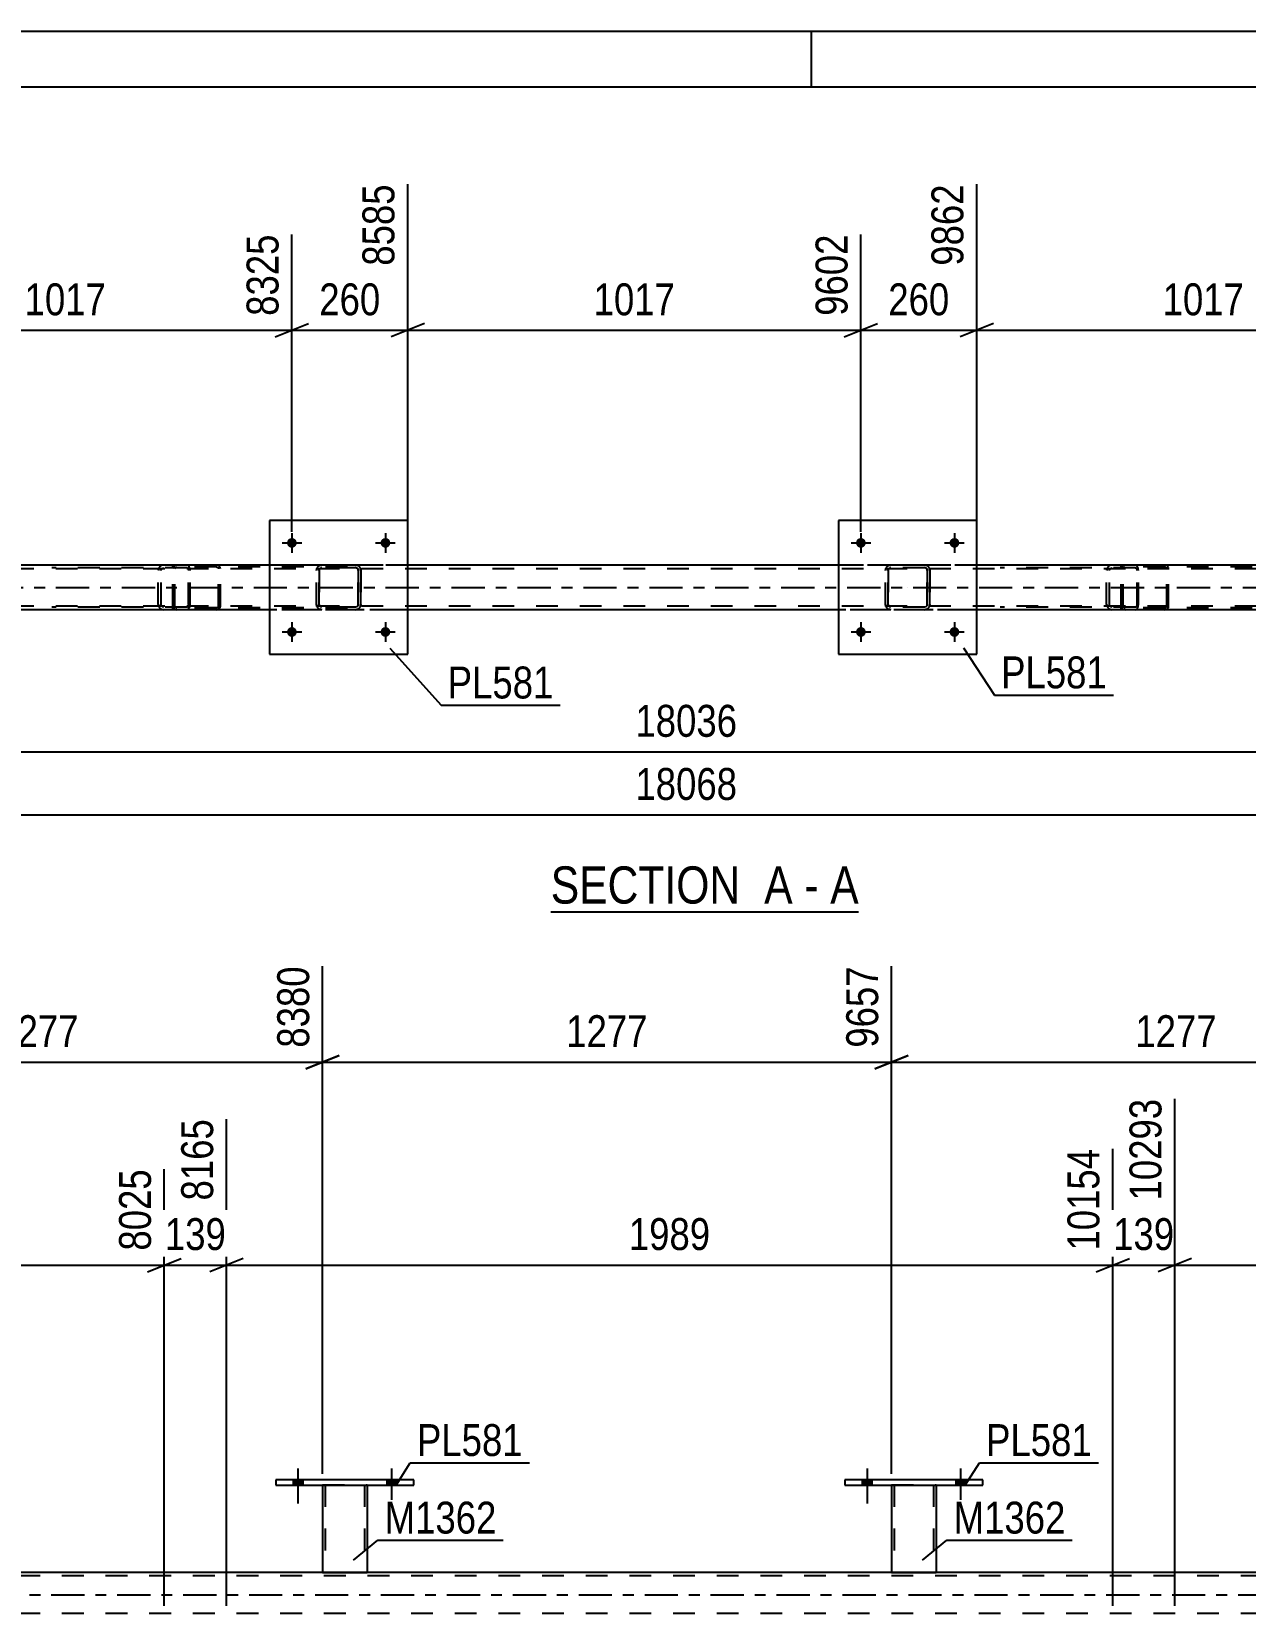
# Model space of a CAD drawing. Header units: millimetres. Extents: x 0 to 841, y 0 to 594.
# Drawn here: x 351 to 460, y 452 to 594 of the extents above; entities that cross this region are included whole.
import ezdxf

# ---------------------------------------------------------------- set-up
doc = ezdxf.new("R2010")
doc.units = ezdxf.units.MM
doc.linetypes.add('DXK_LINE_DOT2', pattern=[3.9198, 1.9599, -1.9599])
doc.linetypes.add('DXK_LINE_DOT3', pattern=[5.9187, 2.979, -0.9799, 0.9799, -0.9799])
doc.styles.add('Arial Narrow', font='ARIALN.TTF', dxfattribs={"height": 0.2})

# ---------------------------------------------------------------- blocks, each defined once
blk = doc.blocks.new('Unknown-814748305-1133')
at = {"color": 5, "linetype": 'Continuous'}
for p, q in [((841, 594), (0, 594)), ((421, 589), (421, 594)), ((836, 589), (5, 589))]:
    blk.add_line(p, q, dxfattribs=at)
blk = doc.blocks.new('Unknown-814748305-11 - 4824')
at = {"color": 6, "linetype": 'Continuous'}
blk.add_line((397.6, 514.95), (425.24, 514.95), dxfattribs=at)
at = {"color": 0, "linetype": 'Continuous'}
for points in [[(415.71, 515.7), (415.71, 519.2), (397.6, 519.2), (397.6, 515.7)], [(419.31, 515.7), (419.31, 519.2), (416.76, 519.2), (416.76, 515.7)], [(421.64, 515.7), (421.64, 519.2), (420.36, 519.2), (420.36, 515.7)], [(425.24, 515.7), (425.24, 519.2), (422.69, 519.2), (422.69, 515.7)]]:
    blk.add_wipeout(points, dxfattribs=at)
at = {"color": 7, "linetype": 'Continuous', "style": 'Arial Narrow'}
for s, p in [('SECTION ', (397.6, 515.7)), ('A', (416.76, 515.7)), ('A', (422.69, 515.7)), ('-', (420.36, 515.7))]:
    blk.add_text(s, height=3.34, dxfattribs=at).set_placement(p)
blk = doc.blocks.new('Part-814748305-4901 - 4824')
at = {"color": 7, "linetype": 'DXK_LINE_DOT2'}
for p, q in [((427.64, 545.61), (427.68, 545.79)), ((427.68, 545.79), (427.64, 545.61)), ((427.64, 542.57), (427.64, 545.61)), ((427.64, 545.61), (427.64, 545.61)), ((427.64, 542.57), (427.64, 545.61)), ((427.88, 545.61), (427.9, 545.7)), ((427.9, 545.7), (427.88, 545.61)), ((427.88, 542.57), (427.88, 545.61)), ((427.88, 545.61), (427.88, 545.61)), ((427.88, 545.61), (427.88, 542.57)), ((427.9, 545.7), (427.95, 545.78)), ((427.95, 545.78), (427.9, 545.7)), ((427.94, 546.05), (428.12, 546.09)), ((428.12, 546.09), (427.94, 546.05)), ((427.95, 545.78), (428.03, 545.83)), ((428.12, 545.85), (428.03, 545.83)), ((431.16, 546.09), (428.12, 546.09)), ((431.16, 545.85), (428.12, 545.85)), ((431.16, 546.09), (431.35, 546.05)), ((431.35, 546.05), (431.16, 546.09)), ((431.26, 545.83), (431.16, 545.85)), ((431.33, 545.78), (431.26, 545.83)), ((431.33, 545.78), (431.39, 545.7)), ((431.39, 545.7), (431.33, 545.78)), ((431.39, 545.7), (431.4, 545.61)), ((431.4, 545.61), (431.39, 545.7)), ((431.4, 542.57), (431.4, 545.61)), ((431.4, 545.61), (431.4, 545.61)), ((431.4, 545.61), (431.4, 542.57)), ((431.61, 545.79), (431.64, 545.61)), ((431.64, 545.61), (431.61, 545.79)), ((431.64, 542.57), (431.64, 545.61)), ((431.64, 545.61), (431.64, 545.61)), ((431.64, 545.61), (431.64, 542.57)), ((427.64, 542.57), (427.64, 542.57)), ((427.68, 542.39), (427.64, 542.57)), ((427.64, 542.57), (427.68, 542.39)), ((427.88, 542.57), (427.88, 542.57)), ((427.9, 542.48), (427.88, 542.57)), ((427.88, 542.57), (427.9, 542.48)), ((427.95, 542.4), (427.9, 542.48)), ((427.9, 542.48), (427.95, 542.4)), ((428.12, 542.09), (427.94, 542.13)), ((427.94, 542.13), (428.12, 542.09)), ((428.03, 542.35), (427.95, 542.4)), ((428.12, 542.33), (428.03, 542.35)), ((431.16, 542.33), (428.12, 542.33)), ((431.16, 542.09), (428.12, 542.09)), ((431.26, 542.35), (431.16, 542.33)), ((431.35, 542.13), (431.16, 542.09)), ((431.16, 542.09), (431.35, 542.13)), ((431.33, 542.4), (431.26, 542.35)), ((431.39, 542.48), (431.33, 542.4)), ((431.33, 542.4), (431.39, 542.48)), ((431.4, 542.57), (431.39, 542.48)), ((431.39, 542.48), (431.4, 542.57)), ((431.4, 542.57), (431.4, 542.57)), ((431.64, 542.57), (431.61, 542.39)), ((431.61, 542.39), (431.64, 542.57)), ((431.64, 542.57), (431.64, 542.57))]:
    blk.add_line(p, q, dxfattribs=at)
at = {"color": 7, "linetype": 'DXK_LINE_DOT3'}
blk.add_line((429.64, 544.09), (429.64, 544.09), dxfattribs=at)
at = {"color": 7, "linetype": 'DXK_LINE_DOT2'}
for centre, start, end in [((428.12, 545.61), 112.5, 157.5), ((428.12, 545.61), 112.5, 157.5), ((431.16, 545.61), 22.5, 67.5), ((431.16, 545.61), 22.5, 67.5), ((428.12, 542.57), 202.5, 247.5), ((428.12, 542.57), 202.5, 247.5), ((431.16, 542.57), 292.5, 337.5), ((431.16, 542.57), 292.5, 337.5)]:
    blk.add_arc(centre, 0.48, start, end, dxfattribs=at)
blk = doc.blocks.new('Part-814748305-4900 - 4824')
at = {"color": 2, "linetype": 'Continuous'}
for p, q in [((435.84, 550.09), (423.44, 550.09)), ((423.44, 550.09), (423.44, 538.09)), ((435.84, 538.09), (435.84, 550.09)), ((423.44, 538.09), (435.84, 538.09))]:
    blk.add_line(p, q, dxfattribs=at)
blk = doc.blocks.new('Part-814748305-4894 - 4824')
at = {"color": 2, "linetype": 'Continuous'}
for p, q in [((384.76, 550.09), (372.36, 550.09)), ((372.36, 550.09), (372.36, 538.09)), ((384.76, 538.09), (384.76, 550.09)), ((372.36, 538.09), (384.76, 538.09))]:
    blk.add_line(p, q, dxfattribs=at)
blk = doc.blocks.new('Bolt-814748305-4838 - 4824')
at = {"linetype": 'Continuous'}
for points in [[(374.8, 548.09, -1), (373.92, 548.09, -1)], [(383.2, 548.09, -1), (382.32, 548.09, -1)]]:
    blk.add_hatch(color=1, dxfattribs=at).paths.add_polyline_path(points)
at = {"color": 1, "linetype": 'Continuous'}
for p, q in [((374.36, 548.97), (374.36, 547.21)), ((382.76, 548.97), (382.76, 547.21)), ((373.48, 548.09), (375.24, 548.09)), ((381.88, 548.09), (383.64, 548.09))]:
    blk.add_line(p, q, dxfattribs=at)
blk = doc.blocks.new('Bolt-814748305-4839 - 4824')
at = {"linetype": 'Continuous'}
for points in [[(374.8, 540.09, -1), (373.92, 540.09, -1)], [(383.2, 540.09, -1), (382.32, 540.09, -1)]]:
    blk.add_hatch(color=1, dxfattribs=at).paths.add_polyline_path(points)
at = {"color": 1, "linetype": 'Continuous'}
for p, q in [((373.48, 540.09), (375.24, 540.09)), ((374.36, 540.97), (374.36, 539.21)), ((381.88, 540.09), (383.64, 540.09)), ((382.76, 540.97), (382.76, 539.21))]:
    blk.add_line(p, q, dxfattribs=at)
blk = doc.blocks.new('Bolt-814748305-4840 - 4824')
at = {"linetype": 'Continuous'}
for points in [[(425.88, 548.09, -1), (425, 548.09, -1)], [(434.28, 548.09, -1), (433.4, 548.09, -1)]]:
    blk.add_hatch(color=1, dxfattribs=at).paths.add_polyline_path(points)
at = {"color": 1, "linetype": 'Continuous'}
for p, q in [((425.44, 548.97), (425.44, 547.21)), ((433.84, 548.97), (433.84, 547.21)), ((424.56, 548.09), (426.32, 548.09)), ((432.96, 548.09), (434.72, 548.09))]:
    blk.add_line(p, q, dxfattribs=at)
blk = doc.blocks.new('Part-814748305-4962 - 4824')
at = {"color": 7, "linetype": 'DXK_LINE_DOT2'}
for p, q in [((450.09, 546.09), (437.94, 546.09)), ((450.09, 545.85), (437.94, 545.85)), ((447.52, 545.7), (447.5, 545.61)), ((447.5, 542.57), (447.5, 545.61)), ((447.54, 545.79), (447.52, 545.7)), ((447.75, 545.61), (447.77, 545.7)), ((447.75, 542.57), (447.75, 545.61)), ((447.77, 545.7), (447.82, 545.78)), ((448, 546.09), (447.81, 546.05)), ((447.82, 545.78), (447.91, 545.83)), ((447.91, 545.83), (448, 545.85)), ((448.82, 545.85), (448.82, 546.09)), ((450.2, 546.05), (450.09, 546.09)), ((450.09, 545.85), (450.14, 545.83)), ((450.14, 545.83), (450.19, 545.78)), ((450.19, 545.78), (450.22, 545.7)), ((450.28, 545.95), (450.2, 546.05)), ((450.22, 545.7), (450.23, 545.61)), ((450.23, 542.57), (450.23, 545.61)), ((450.34, 545.79), (450.28, 545.95)), ((450.36, 545.61), (450.34, 545.79)), ((450.36, 542.57), (450.36, 545.61)), ((450.09, 542.33), (437.94, 542.33)), ((450.09, 542.09), (437.94, 542.09)), ((447.5, 542.57), (447.52, 542.49)), ((447.52, 542.49), (447.54, 542.39)), ((447.77, 542.48), (447.75, 542.57)), ((447.82, 542.4), (447.77, 542.48)), ((447.81, 542.13), (448, 542.09)), ((447.91, 542.35), (447.82, 542.4)), ((448, 542.33), (447.91, 542.35)), ((448.82, 542.09), (448.82, 542.33)), ((450.14, 542.35), (450.09, 542.33)), ((450.09, 542.09), (450.2, 542.13)), ((450.19, 542.4), (450.14, 542.35)), ((450.22, 542.48), (450.19, 542.4)), ((450.2, 542.13), (450.28, 542.23)), ((450.23, 542.57), (450.22, 542.48)), ((450.28, 542.23), (450.34, 542.39)), ((450.34, 542.39), (450.36, 542.57))]:
    blk.add_line(p, q, dxfattribs=at)
for centre, start, end in [((447.99, 545.6), 111.1941, 156.1506), ((447.99, 542.59), 203.8494, 248.8059)]:
    blk.add_arc(centre, 0.492, start, end, dxfattribs=at)
blk = doc.blocks.new('Bolt-814748305-4841 - 4824')
at = {"linetype": 'Continuous'}
for points in [[(425.88, 540.09, -1), (425, 540.09, -1)], [(434.28, 540.09, -1), (433.4, 540.09, -1)]]:
    blk.add_hatch(color=1, dxfattribs=at).paths.add_polyline_path(points)
at = {"color": 1, "linetype": 'Continuous'}
for p, q in [((424.56, 540.09), (426.32, 540.09)), ((425.44, 540.97), (425.44, 539.21)), ((432.96, 540.09), (434.72, 540.09)), ((433.84, 540.97), (433.84, 539.21))]:
    blk.add_line(p, q, dxfattribs=at)
blk = doc.blocks.new('Part-814748305-4974 - 4824')
at = {"color": 7, "linetype": 'DXK_LINE_DOT2'}
for p, q in [((448.84, 545.89), (448.82, 545.77)), ((448.82, 542.41), (448.82, 545.77)), ((448.99, 545.77), (449, 545.83)), ((448.99, 542.41), (448.99, 545.77)), ((449, 545.83), (449.04, 545.88)), ((449.16, 546.09), (449.03, 546.07)), ((449.04, 545.88), (449.09, 545.92)), ((449.09, 545.92), (449.16, 545.93)), ((464.49, 546.09), (449.16, 546.09)), ((464.49, 545.93), (449.16, 545.93)), ((452.86, 546.07), (452.73, 546.09)), ((452.73, 545.93), (452.8, 545.92)), ((452.8, 545.92), (452.82, 545.9)), ((452.82, 545.9), (452.85, 545.88)), ((452.85, 545.88), (452.89, 545.83)), ((452.89, 545.83), (452.9, 545.77)), ((452.9, 542.41), (452.9, 545.77)), ((453.07, 545.77), (453.05, 545.89)), ((453.07, 542.41), (453.07, 545.77)), ((448.82, 542.41), (448.84, 542.29)), ((449, 542.35), (448.99, 542.41)), ((449.04, 542.3), (449, 542.35)), ((449.03, 542.11), (449.16, 542.09)), ((449.04, 542.3), (449.07, 542.28)), ((449.07, 542.28), (449.09, 542.26)), ((449.09, 542.26), (449.16, 542.25)), ((464.49, 542.25), (449.16, 542.25)), ((464.49, 542.09), (449.16, 542.09)), ((452.8, 542.26), (452.73, 542.25)), ((452.73, 542.09), (452.86, 542.11)), ((452.85, 542.3), (452.8, 542.26)), ((452.89, 542.35), (452.85, 542.3)), ((452.9, 542.41), (452.89, 542.35)), ((453.05, 542.29), (453.07, 542.41))]:
    blk.add_line(p, q, dxfattribs=at)
for centre, start, end in [((449.14, 545.76), 110.7583, 155.68), ((452.75, 545.76), 24.32, 69.2417), ((449.14, 542.42), 204.32, 249.2417), ((452.75, 542.42), 290.7583, 335.68)]:
    blk.add_arc(centre, 0.331, start, end, dxfattribs=at)
blk = doc.blocks.new('Part-814748305-4895 - 4824')
at = {"color": 7, "linetype": 'DXK_LINE_DOT2'}
for p, q in [((376.56, 545.61), (376.6, 545.79)), ((376.6, 545.79), (376.56, 545.61)), ((376.56, 542.57), (376.56, 545.61)), ((376.56, 545.61), (376.56, 545.61)), ((376.56, 542.57), (376.56, 545.61)), ((376.8, 545.61), (376.82, 545.7)), ((376.82, 545.7), (376.8, 545.61)), ((376.8, 542.57), (376.8, 545.61)), ((376.8, 545.61), (376.8, 545.61)), ((376.8, 545.61), (376.8, 542.57)), ((376.82, 545.7), (376.87, 545.78)), ((376.87, 545.78), (376.82, 545.7)), ((376.86, 546.05), (377.04, 546.09)), ((377.04, 546.09), (376.86, 546.05)), ((376.87, 545.78), (376.95, 545.83)), ((377.04, 545.85), (376.95, 545.83)), ((380.08, 546.09), (377.04, 546.09)), ((380.08, 545.85), (377.04, 545.85)), ((380.08, 546.09), (380.27, 546.05)), ((380.27, 546.05), (380.08, 546.09)), ((380.17, 545.83), (380.08, 545.85)), ((380.25, 545.78), (380.17, 545.83)), ((380.25, 545.78), (380.3, 545.7)), ((380.3, 545.7), (380.25, 545.78)), ((380.3, 545.7), (380.32, 545.61)), ((380.32, 545.61), (380.3, 545.7)), ((380.32, 542.57), (380.32, 545.61)), ((380.32, 545.61), (380.32, 545.61)), ((380.32, 545.61), (380.32, 542.57)), ((380.53, 545.79), (380.56, 545.61)), ((380.56, 545.61), (380.53, 545.79)), ((380.56, 542.57), (380.56, 545.61)), ((380.56, 545.61), (380.56, 545.61)), ((380.56, 545.61), (380.56, 542.57)), ((376.56, 542.57), (376.56, 542.57)), ((376.6, 542.39), (376.56, 542.57)), ((376.56, 542.57), (376.6, 542.39)), ((376.8, 542.57), (376.8, 542.57)), ((376.82, 542.48), (376.8, 542.57)), ((376.8, 542.57), (376.82, 542.48)), ((376.87, 542.4), (376.82, 542.48)), ((376.82, 542.48), (376.87, 542.4)), ((377.04, 542.09), (376.86, 542.13)), ((376.86, 542.13), (377.04, 542.09)), ((376.95, 542.35), (376.87, 542.4)), ((377.04, 542.33), (376.95, 542.35)), ((380.08, 542.33), (377.04, 542.33)), ((380.08, 542.09), (377.04, 542.09)), ((380.17, 542.35), (380.08, 542.33)), ((380.27, 542.13), (380.08, 542.09)), ((380.08, 542.09), (380.27, 542.13)), ((380.25, 542.4), (380.17, 542.35)), ((380.3, 542.48), (380.25, 542.4)), ((380.25, 542.4), (380.3, 542.48)), ((380.32, 542.57), (380.3, 542.48)), ((380.3, 542.48), (380.32, 542.57)), ((380.32, 542.57), (380.32, 542.57)), ((380.56, 542.57), (380.53, 542.39)), ((380.53, 542.39), (380.56, 542.57)), ((380.56, 542.57), (380.56, 542.57))]:
    blk.add_line(p, q, dxfattribs=at)
at = {"color": 7, "linetype": 'DXK_LINE_DOT3'}
blk.add_line((378.56, 544.09), (378.56, 544.09), dxfattribs=at)
at = {"color": 7, "linetype": 'DXK_LINE_DOT2'}
for centre, start, end in [((377.04, 545.61), 112.5, 157.5), ((377.04, 545.61), 112.5, 157.5), ((380.08, 545.61), 22.5, 67.5), ((380.08, 545.61), 22.5, 67.5), ((377.04, 542.57), 202.5, 247.5), ((377.04, 542.57), 202.5, 247.5), ((380.08, 542.57), 292.5, 337.5), ((380.08, 542.57), 292.5, 337.5)]:
    blk.add_arc(centre, 0.48, start, end, dxfattribs=at)
blk = doc.blocks.new('Part-814748305-4939 - 4824')
at = {"color": 7, "linetype": 'DXK_LINE_DOT2'}
for p, q in [((363.71, 545.89), (363.68, 545.77)), ((363.68, 542.41), (363.68, 545.77)), ((363.85, 545.77), (363.87, 545.83)), ((363.85, 542.41), (363.85, 545.77)), ((363.87, 545.83), (363.9, 545.88)), ((364.02, 546.09), (363.89, 546.07)), ((363.9, 545.88), (363.96, 545.92)), ((363.96, 545.92), (364.02, 545.93)), ((379.35, 546.09), (364.02, 546.09)), ((379.35, 545.93), (364.02, 545.93)), ((367.73, 546.07), (367.6, 546.09)), ((367.6, 545.93), (367.66, 545.92)), ((367.66, 545.92), (367.69, 545.9)), ((367.69, 545.9), (367.72, 545.88)), ((367.72, 545.88), (367.76, 545.83)), ((367.76, 545.83), (367.77, 545.77)), ((367.77, 542.41), (367.77, 545.77)), ((367.94, 545.77), (367.91, 545.89)), ((367.94, 542.41), (367.94, 545.77)), ((363.68, 542.41), (363.71, 542.29)), ((363.87, 542.35), (363.85, 542.41)), ((363.9, 542.3), (363.87, 542.35)), ((363.89, 542.11), (364.02, 542.09)), ((363.9, 542.3), (363.93, 542.28)), ((363.93, 542.28), (363.96, 542.26)), ((363.96, 542.26), (364.02, 542.25)), ((379.35, 542.25), (364.02, 542.25)), ((379.35, 542.09), (364.02, 542.09)), ((367.66, 542.26), (367.6, 542.25)), ((367.6, 542.09), (367.73, 542.11)), ((367.72, 542.3), (367.66, 542.26)), ((367.76, 542.35), (367.72, 542.3)), ((367.77, 542.41), (367.76, 542.35)), ((367.91, 542.29), (367.94, 542.41))]:
    blk.add_line(p, q, dxfattribs=at)
for centre, start, end in [((364.01, 545.76), 110.7583, 155.68), ((367.61, 545.76), 24.32, 69.2417), ((364.01, 542.42), 204.32, 249.2417), ((367.61, 542.42), 290.7583, 335.68)]:
    blk.add_arc(centre, 0.331, start, end, dxfattribs=at)
blk = doc.blocks.new('Part-814748305-4940 - 4824')
at = {"color": 7, "linetype": 'DXK_LINE_DOT2'}
for p, q in [((364.96, 546.09), (352.8, 546.09)), ((364.96, 545.85), (352.8, 545.85)), ((362.38, 545.7), (362.36, 545.61)), ((362.36, 542.57), (362.36, 545.61)), ((362.4, 545.79), (362.38, 545.7)), ((362.62, 545.61), (362.64, 545.7)), ((362.62, 542.57), (362.62, 545.61)), ((362.64, 545.7), (362.69, 545.78)), ((362.87, 546.09), (362.67, 546.05)), ((362.69, 545.78), (362.77, 545.83)), ((362.77, 545.83), (362.87, 545.85)), ((363.68, 545.85), (363.68, 546.09)), ((365.06, 546.05), (364.96, 546.09)), ((364.96, 545.85), (365.01, 545.83)), ((365.01, 545.83), (365.05, 545.78)), ((365.05, 545.78), (365.08, 545.7)), ((365.15, 545.95), (365.06, 546.05)), ((365.08, 545.7), (365.09, 545.61)), ((365.09, 542.57), (365.09, 545.61)), ((365.21, 545.79), (365.15, 545.95)), ((365.23, 545.61), (365.21, 545.79)), ((365.23, 542.57), (365.23, 545.61)), ((364.96, 542.33), (352.8, 542.33)), ((364.96, 542.09), (352.8, 542.09)), ((362.36, 542.57), (362.38, 542.49)), ((362.38, 542.49), (362.4, 542.39)), ((362.64, 542.48), (362.62, 542.57)), ((362.69, 542.4), (362.64, 542.48)), ((362.67, 542.13), (362.87, 542.09)), ((362.77, 542.35), (362.69, 542.4)), ((362.87, 542.33), (362.77, 542.35)), ((363.68, 542.09), (363.68, 542.33)), ((365.01, 542.35), (364.96, 542.33)), ((364.96, 542.09), (365.06, 542.13)), ((365.05, 542.4), (365.01, 542.35)), ((365.08, 542.48), (365.05, 542.4)), ((365.06, 542.13), (365.15, 542.23)), ((365.09, 542.57), (365.08, 542.48)), ((365.15, 542.23), (365.21, 542.39)), ((365.21, 542.39), (365.23, 542.57))]:
    blk.add_line(p, q, dxfattribs=at)
for centre, start, end in [((362.85, 545.6), 111.1941, 156.1506), ((362.85, 542.59), 203.8494, 248.8059)]:
    blk.add_arc(centre, 0.492, start, end, dxfattribs=at)
blk = doc.blocks.new('Part-814748305-5024 - 4824')
at = {"color": 7, "linetype": 'DXK_LINE_DOT2'}
for p, q in [((762.78, 545.77), (98.68, 545.77)), ((762.78, 546.09), (116.96, 546.09)), ((384.76, 546.09), (372.36, 546.09)), ((435.84, 546.09), (423.44, 546.09)), ((762.78, 542.41), (98.68, 542.41)), ((759.62, 542.09), (98.68, 542.09)), ((384.76, 542.09), (372.36, 542.09)), ((435.84, 542.09), (423.44, 542.09))]:
    blk.add_line(p, q, dxfattribs=at)
at = {"color": 2, "linetype": 'Continuous'}
for p, q in [((372.36, 546.09), (333.68, 546.09)), ((423.44, 546.09), (384.76, 546.09)), ((474.52, 546.09), (435.84, 546.09)), ((372.36, 542.09), (333.68, 542.09)), ((423.44, 542.09), (384.76, 542.09)), ((474.52, 542.09), (435.84, 542.09))]:
    blk.add_line(p, q, dxfattribs=at)
at = {"color": 7, "linetype": 'DXK_LINE_DOT3'}
blk.add_line((98.68, 544.09), (762.78, 544.09), dxfattribs=at)
blk = doc.blocks.new('Bolt-814748305-3015 - 3007')
at = {"linetype": 'Continuous'}
for points in [[(374.47, 463.48), (375.35, 463.48), (375.35, 463.96), (374.47, 463.96)], [(382.87, 463.48), (383.75, 463.48), (383.75, 463.96), (382.87, 463.96)]]:
    blk.add_hatch(color=1, dxfattribs=at).paths.add_polyline_path(points)
at = {"color": 1, "linetype": 'Continuous'}
for p, q in [((374.91, 464.96), (374.91, 461.84)), ((383.31, 464.96), (383.31, 461.84)), ((374.47, 463.96), (374.47, 463.48)), ((375.35, 463.96), (375.35, 463.48)), ((382.87, 463.96), (382.87, 463.48)), ((383.75, 463.96), (383.75, 463.48))]:
    blk.add_line(p, q, dxfattribs=at)
blk = doc.blocks.new('Part-814748305-3137 - 3007')
at = {"color": 7, "linetype": 'DXK_LINE_DOT2'}
for p, q in [((377.11, 463.49), (381.11, 463.49)), ((377.11, 463.48), (377.11, 463.49)), ((377.11, 463.49), (377.11, 463.48)), ((377.35, 463.49), (377.35, 455.64)), ((380.87, 463.49), (380.87, 455.64)), ((381.11, 463.49), (381.11, 463.48)), ((381.11, 463.48), (381.11, 463.49)), ((380.81, 455.64), (380.85, 455.64)), ((380.81, 455.64), (380.85, 455.64)), ((380.85, 455.64), (380.87, 455.64)), ((380.85, 455.64), (380.87, 455.64))]:
    blk.add_line(p, q, dxfattribs=at)
at = {"color": 2, "linetype": 'Continuous'}
for p, q in [((377.11, 463.48), (377.11, 455.64)), ((381.11, 463.48), (381.11, 455.64)), ((377.11, 455.64), (381.11, 455.64))]:
    blk.add_line(p, q, dxfattribs=at)
blk = doc.blocks.new('Part-814748305-3132 - 3007')
at = {"color": 2, "linetype": 'Continuous'}
for p, q in [((423.99, 463.96), (423.99, 463.48)), ((436.39, 463.96), (423.99, 463.96)), ((423.99, 463.48), (436.39, 463.48)), ((436.39, 463.48), (436.39, 463.96))]:
    blk.add_line(p, q, dxfattribs=at)
blk = doc.blocks.new('Part-814748305-3105 - 3007')
at = {"color": 7, "linetype": 'DXK_LINE_DOT2'}
for p, q in [((428.19, 463.49), (432.19, 463.49)), ((428.19, 463.48), (428.19, 463.49)), ((428.19, 463.49), (428.19, 463.48)), ((428.43, 463.49), (428.43, 455.64)), ((431.95, 463.49), (431.95, 455.64)), ((432.19, 463.49), (432.19, 463.48)), ((432.19, 463.48), (432.19, 463.49)), ((431.89, 455.64), (431.93, 455.64)), ((431.89, 455.64), (431.93, 455.64)), ((431.93, 455.64), (431.95, 455.64)), ((431.93, 455.64), (431.95, 455.64))]:
    blk.add_line(p, q, dxfattribs=at)
at = {"color": 2, "linetype": 'Continuous'}
for p, q in [((428.19, 463.48), (428.19, 455.64)), ((432.19, 463.48), (432.19, 455.64)), ((428.19, 455.64), (432.19, 455.64))]:
    blk.add_line(p, q, dxfattribs=at)
blk = doc.blocks.new('Part-814748305-3142 - 3007')
at = {"color": 2, "linetype": 'Continuous'}
for p, q in [((372.91, 463.96), (372.91, 463.48)), ((385.31, 463.96), (372.91, 463.96)), ((372.91, 463.48), (385.31, 463.48)), ((385.31, 463.48), (385.31, 463.96))]:
    blk.add_line(p, q, dxfattribs=at)
blk = doc.blocks.new('Bolt-814748305-3221 - 3007')
at = {"linetype": 'Continuous'}
for points in [[(425.55, 463.48), (426.43, 463.48), (426.43, 463.96), (425.55, 463.96)], [(433.95, 463.48), (434.83, 463.48), (434.83, 463.96), (433.95, 463.96)]]:
    blk.add_hatch(color=1, dxfattribs=at).paths.add_polyline_path(points)
at = {"color": 1, "linetype": 'Continuous'}
for p, q in [((425.99, 464.96), (425.99, 461.84)), ((434.39, 464.96), (434.39, 461.84)), ((425.55, 463.96), (425.55, 463.48)), ((426.43, 463.96), (426.43, 463.48)), ((433.95, 463.96), (433.95, 463.48)), ((434.83, 463.96), (434.83, 463.48))]:
    blk.add_line(p, q, dxfattribs=at)
blk = doc.blocks.new('Bolt-814748305-3222 - 3007')
at = {"linetype": 'Continuous'}
for points in [[(425.55, 463.48), (426.43, 463.48), (426.43, 463.96), (425.55, 463.96)], [(433.95, 463.48), (434.83, 463.48), (434.83, 463.96), (433.95, 463.96)]]:
    blk.add_hatch(color=1, dxfattribs=at).paths.add_polyline_path(points)
at = {"color": 1, "linetype": 'Continuous'}
for p, q in [((425.99, 464.96), (425.99, 461.84)), ((434.39, 464.96), (434.39, 461.84)), ((425.55, 463.96), (425.55, 463.48)), ((426.43, 463.96), (426.43, 463.48)), ((433.95, 463.96), (433.95, 463.48)), ((434.83, 463.96), (434.83, 463.48))]:
    blk.add_line(p, q, dxfattribs=at)
blk = doc.blocks.new('Bolt-814748305-3223 - 3007')
at = {"linetype": 'Continuous'}
for points in [[(374.47, 463.48), (375.35, 463.48), (375.35, 463.96), (374.47, 463.96)], [(382.87, 463.48), (383.75, 463.48), (383.75, 463.96), (382.87, 463.96)]]:
    blk.add_hatch(color=1, dxfattribs=at).paths.add_polyline_path(points)
at = {"color": 1, "linetype": 'Continuous'}
for p, q in [((374.91, 464.96), (374.91, 461.84)), ((383.31, 464.96), (383.31, 461.84)), ((374.47, 463.96), (374.47, 463.48)), ((375.35, 463.96), (375.35, 463.48)), ((382.87, 463.96), (382.87, 463.48)), ((383.75, 463.96), (383.75, 463.48))]:
    blk.add_line(p, q, dxfattribs=at)
blk = doc.blocks.new('Part-814748305-3316 - 3007')
at = {"color": 7, "linetype": 'DXK_LINE_DOT2'}
for p, q in [((763.33, 455.32), (56.83, 455.32)), ((763.33, 451.96), (56.83, 451.96))]:
    blk.add_line(p, q, dxfattribs=at)
at = {"color": 2, "linetype": 'Continuous'}
blk.add_line((763.33, 455.64), (125.71, 455.64), dxfattribs=at)
at = {"color": 7, "linetype": 'DXK_LINE_DOT3'}
blk.add_line((56.83, 453.64), (763.33, 453.64), dxfattribs=at)
blk = doc.blocks.new('StraightDimension-814748305-9613 - 4824')
at = {"color": 7, "linetype": 'Continuous'}
for p, q in [((435.84, 547.09), (435.84, 580.29)), ((425.44, 549.09), (425.44, 575.79)), ((423.94, 566.58), (426.94, 567.78)), ((425.44, 567.18), (435.84, 567.18)), ((437.34, 567.78), (434.34, 566.58))]:
    blk.add_line(p, q, dxfattribs=at)
at = {"color": 0}
blk.add_wipeout([(433.99, 567.93), (433.99, 572.13), (427.3, 572.13), (427.3, 567.93)], dxfattribs=at)
at = {"color": 3, "style": 'Arial Narrow'}
blk.add_text('260', height=2.863, dxfattribs=at).set_placement((427.9, 568.53))
at = {"color": 0, "linetype": 'Continuous'}
blk.add_wipeout([(435.24, 580.89), (431.04, 580.89), (431.04, 572.38), (435.24, 572.38)], dxfattribs=at)
at = {"color": 3, "linetype": 'Continuous', "style": 'Arial Narrow'}
blk.add_text('9862', height=2.863, rotation=90.0002, dxfattribs=at).set_placement((434.64, 572.98))
blk = doc.blocks.new('StraightDimension-814748305-5067 - 4824')
at = {"color": 7, "linetype": 'Continuous'}
blk.add_line((56.12, 523.66), (763.42, 523.66), dxfattribs=at)
at = {"color": 0}
blk.add_wipeout([(414.94, 524.41), (414.94, 528.61), (404.6, 528.61), (404.6, 524.41)], dxfattribs=at)
at = {"color": 3, "style": 'Arial Narrow'}
blk.add_text('18068', height=2.863, dxfattribs=at).set_placement((405.2, 525.01))
blk = doc.blocks.new('StraightDimension-814748305-8952 - 4824')
at = {"color": 7, "linetype": 'Continuous'}
blk.add_line((56.76, 529.33), (762.78, 529.33), dxfattribs=at)
at = {"color": 0}
blk.add_wipeout([(414.94, 530.08), (414.94, 534.28), (404.6, 534.28), (404.6, 530.08)], dxfattribs=at)
at = {"color": 3, "style": 'Arial Narrow'}
blk.add_text('18036', height=2.863, dxfattribs=at).set_placement((405.2, 530.68))
blk = doc.blocks.new('StraightDimension-814748305-9612 - 4824')
at = {"color": 7, "linetype": 'Continuous'}
for p, q in [((435.84, 547.09), (435.84, 580.29)), ((476.52, 549.09), (476.52, 577.62)), ((437.34, 567.78), (434.34, 566.58)), ((435.84, 567.18), (476.52, 567.18)), ((475.02, 566.58), (478.02, 567.78))]:
    blk.add_line(p, q, dxfattribs=at)
at = {"color": 0}
blk.add_wipeout([(460.44, 567.93), (460.44, 572.13), (451.93, 572.13), (451.93, 567.93)], dxfattribs=at)
at = {"color": 3, "style": 'Arial Narrow'}
blk.add_text('1017', height=2.863, dxfattribs=at).set_placement((452.53, 568.53))
at = {"color": 0, "linetype": 'Continuous'}
blk.add_wipeout([(475.92, 578.22), (471.72, 578.22), (471.72, 567.88), (475.92, 567.88)], dxfattribs=at)
at = {"color": 3, "linetype": 'Continuous', "style": 'Arial Narrow'}
blk.add_text('10879', height=2.863, rotation=90.0002, dxfattribs=at).set_placement((475.32, 568.48))
blk = doc.blocks.new('StraightDimension-814748305-9614 - 4824')
at = {"color": 7, "linetype": 'Continuous'}
for p, q in [((384.76, 547.09), (384.76, 580.29)), ((425.44, 549.09), (425.44, 575.79)), ((386.26, 567.78), (383.26, 566.58)), ((384.76, 567.18), (425.44, 567.18)), ((423.94, 566.58), (426.94, 567.78))]:
    blk.add_line(p, q, dxfattribs=at)
at = {"color": 0}
blk.add_wipeout([(409.36, 567.93), (409.36, 572.13), (400.85, 572.13), (400.85, 567.93)], dxfattribs=at)
at = {"color": 3, "style": 'Arial Narrow'}
blk.add_text('1017', height=2.863, dxfattribs=at).set_placement((401.45, 568.53))
at = {"color": 0, "linetype": 'Continuous'}
blk.add_wipeout([(424.84, 576.39), (420.64, 576.39), (420.64, 567.88), (424.84, 567.88)], dxfattribs=at)
at = {"color": 3, "linetype": 'Continuous', "style": 'Arial Narrow'}
blk.add_text('9602', height=2.863, rotation=90.0002, dxfattribs=at).set_placement((424.24, 568.48))
blk = doc.blocks.new('StraightDimension-814748305-9615 - 4824')
at = {"color": 7, "linetype": 'Continuous'}
for p, q in [((384.76, 547.09), (384.76, 580.29)), ((374.36, 549.09), (374.36, 575.79)), ((372.86, 566.58), (375.86, 567.78)), ((374.36, 567.18), (384.76, 567.18)), ((386.26, 567.78), (383.26, 566.58))]:
    blk.add_line(p, q, dxfattribs=at)
at = {"color": 0}
blk.add_wipeout([(382.91, 567.93), (382.91, 572.13), (376.22, 572.13), (376.22, 567.93)], dxfattribs=at)
at = {"color": 3, "style": 'Arial Narrow'}
blk.add_text('260', height=2.863, dxfattribs=at).set_placement((376.82, 568.53))
at = {"color": 0, "linetype": 'Continuous'}
blk.add_wipeout([(384.16, 580.89), (379.96, 580.89), (379.96, 572.38), (384.16, 572.38)], dxfattribs=at)
at = {"color": 3, "linetype": 'Continuous', "style": 'Arial Narrow'}
blk.add_text('8585', height=2.863, rotation=90.0002, dxfattribs=at).set_placement((383.56, 572.98))
blk = doc.blocks.new('StraightDimension-814748305-9616 - 4824')
at = {"color": 7, "linetype": 'Continuous'}
for p, q in [((333.68, 547.09), (333.68, 580.29)), ((374.36, 549.09), (374.36, 575.79)), ((335.18, 567.78), (332.18, 566.58)), ((333.68, 567.18), (374.36, 567.18)), ((372.86, 566.58), (375.86, 567.78))]:
    blk.add_line(p, q, dxfattribs=at)
at = {"color": 0}
blk.add_wipeout([(358.28, 567.93), (358.28, 572.13), (349.77, 572.13), (349.77, 567.93)], dxfattribs=at)
at = {"color": 3, "style": 'Arial Narrow'}
blk.add_text('1017', height=2.863, dxfattribs=at).set_placement((350.37, 568.53))
at = {"color": 0, "linetype": 'Continuous'}
blk.add_wipeout([(373.76, 576.39), (369.56, 576.39), (369.56, 567.88), (373.76, 567.88)], dxfattribs=at)
at = {"color": 3, "linetype": 'Continuous', "style": 'Arial Narrow'}
blk.add_text('8325', height=2.863, rotation=90.0002, dxfattribs=at).set_placement((373.16, 568.48))
blk = doc.blocks.new('StraightDimension-814748305-4081 - 3007')
at = {"color": 7, "linetype": 'Continuous'}
for p, q in [((283.35, 452.64), (283.35, 496.35)), ((362.91, 452.64), (362.91, 491.85)), ((284.85, 483.84), (281.85, 482.64)), ((283.35, 483.24), (362.91, 483.24)), ((361.41, 482.64), (364.41, 483.84))]:
    blk.add_line(p, q, dxfattribs=at)
at = {"color": 0}
blk.add_wipeout([(327.39, 483.99), (327.39, 488.19), (318.88, 488.19), (318.88, 483.99)], dxfattribs=at)
at = {"color": 3, "style": 'Arial Narrow'}
blk.add_text('1989', height=2.863, dxfattribs=at).set_placement((319.48, 484.59))
at = {"color": 0, "linetype": 'Continuous'}
blk.add_wipeout([(362.31, 492.45), (358.11, 492.45), (358.11, 483.94), (362.31, 483.94)], dxfattribs=at)
at = {"color": 3, "linetype": 'Continuous', "style": 'Arial Narrow'}
blk.add_text('8025', height=2.863, rotation=90.0002, dxfattribs=at).set_placement((361.71, 484.54))
blk = doc.blocks.new('StraightDimension-814748305-8092 - 3007')
at = {"color": 7, "linetype": 'Continuous'}
for p, q in [((479.27, 464.49), (479.27, 511.9)), ((428.19, 464.49), (428.19, 510.07)), ((429.69, 502.06), (426.69, 500.86)), ((428.19, 501.46), (479.27, 501.46)), ((477.77, 500.86), (480.77, 502.06))]:
    blk.add_line(p, q, dxfattribs=at)
at = {"color": 0}
blk.add_wipeout([(457.99, 502.21), (457.99, 506.41), (449.48, 506.41), (449.48, 502.21)], dxfattribs=at)
at = {"color": 3, "style": 'Arial Narrow'}
blk.add_text('1277', height=2.863, dxfattribs=at).set_placement((450.08, 502.81))
at = {"color": 0, "linetype": 'Continuous'}
blk.add_wipeout([(478.67, 512.5), (474.47, 512.5), (474.47, 502.15), (478.67, 502.15)], dxfattribs=at)
at = {"color": 3, "linetype": 'Continuous', "style": 'Arial Narrow'}
blk.add_text('10934', height=2.863, rotation=90.0002, dxfattribs=at).set_placement((478.07, 502.76))
blk = doc.blocks.new('StraightDimension-814748305-4124 - 3007')
at = {"color": 7, "linetype": 'Continuous'}
for p, q in [((368.49, 452.64), (368.49, 496.35)), ((448.05, 452.64), (448.05, 493.68)), ((369.99, 483.84), (366.99, 482.64)), ((368.49, 483.24), (448.05, 483.24)), ((446.55, 482.64), (449.55, 483.84))]:
    blk.add_line(p, q, dxfattribs=at)
at = {"color": 0}
blk.add_wipeout([(412.52, 483.99), (412.52, 488.19), (404.01, 488.19), (404.01, 483.99)], dxfattribs=at)
at = {"color": 3, "style": 'Arial Narrow'}
blk.add_text('1989', height=2.863, dxfattribs=at).set_placement((404.61, 484.59))
at = {"color": 0, "linetype": 'Continuous'}
blk.add_wipeout([(447.45, 494.28), (443.25, 494.28), (443.25, 483.94), (447.45, 483.94)], dxfattribs=at)
at = {"color": 3, "linetype": 'Continuous', "style": 'Arial Narrow'}
blk.add_text('10154', height=2.863, rotation=90.0002, dxfattribs=at).set_placement((446.85, 484.54))
blk = doc.blocks.new('StraightDimension-814748305-8093 - 3007')
at = {"color": 7, "linetype": 'Continuous'}
for p, q in [((377.11, 464.49), (377.11, 510.07)), ((428.19, 464.49), (428.19, 510.07)), ((378.61, 502.06), (375.61, 500.86)), ((377.11, 501.46), (428.19, 501.46)), ((426.69, 500.86), (429.69, 502.06))]:
    blk.add_line(p, q, dxfattribs=at)
at = {"color": 0}
blk.add_wipeout([(406.91, 502.21), (406.91, 506.41), (398.39, 506.41), (398.39, 502.21)], dxfattribs=at)
at = {"color": 3, "style": 'Arial Narrow'}
blk.add_text('1277', height=2.863, dxfattribs=at).set_placement((398.99, 502.81))
at = {"color": 0, "linetype": 'Continuous'}
blk.add_wipeout([(427.59, 510.67), (423.39, 510.67), (423.39, 502.15), (427.59, 502.15)], dxfattribs=at)
at = {"color": 3, "linetype": 'Continuous', "style": 'Arial Narrow'}
blk.add_text('9657', height=2.863, rotation=90.0002, dxfattribs=at).set_placement((426.99, 502.76))
blk = doc.blocks.new('StraightDimension-814748305-4100 - 3007')
at = {"color": 7, "linetype": 'Continuous'}
for p, q in [((368.49, 452.64), (368.49, 496.35)), ((362.91, 452.64), (362.91, 491.85)), ((361.41, 482.64), (364.41, 483.84)), ((362.91, 483.24), (368.49, 483.24)), ((369.99, 483.84), (366.99, 482.64))]:
    blk.add_line(p, q, dxfattribs=at)
at = {"color": 0}
blk.add_wipeout([(369.04, 483.99), (369.04, 488.19), (362.36, 488.19), (362.36, 483.99)], dxfattribs=at)
at = {"color": 3, "style": 'Arial Narrow'}
blk.add_text('139', height=2.863, dxfattribs=at).set_placement((362.96, 484.59))
at = {"color": 0, "linetype": 'Continuous'}
blk.add_wipeout([(367.89, 496.95), (363.69, 496.95), (363.69, 488.44), (367.89, 488.44)], dxfattribs=at)
at = {"color": 3, "linetype": 'Continuous', "style": 'Arial Narrow'}
blk.add_text('8165', height=2.863, rotation=90.0002, dxfattribs=at).set_placement((367.29, 489.04))
blk = doc.blocks.new('StraightDimension-814748305-4148 - 3007')
at = {"color": 7, "linetype": 'Continuous'}
for p, q in [((453.62, 452.64), (453.62, 498.18)), ((448.05, 452.64), (448.05, 493.68)), ((446.55, 482.64), (449.55, 483.84)), ((448.05, 483.24), (453.62, 483.24)), ((455.12, 483.84), (452.12, 482.64))]:
    blk.add_line(p, q, dxfattribs=at)
at = {"color": 0}
blk.add_wipeout([(454.18, 483.99), (454.18, 488.19), (447.49, 488.19), (447.49, 483.99)], dxfattribs=at)
at = {"color": 3, "style": 'Arial Narrow'}
blk.add_text('139', height=2.863, dxfattribs=at).set_placement((448.09, 484.59))
at = {"color": 0, "linetype": 'Continuous'}
blk.add_wipeout([(453.02, 498.78), (448.82, 498.78), (448.82, 488.44), (453.02, 488.44)], dxfattribs=at)
at = {"color": 3, "linetype": 'Continuous', "style": 'Arial Narrow'}
blk.add_text('10293', height=2.863, rotation=90.0002, dxfattribs=at).set_placement((452.42, 489.04))
blk = doc.blocks.new('StraightDimension-814748305-4167 - 3007')
at = {"color": 7, "linetype": 'Continuous'}
for p, q in [((453.62, 452.64), (453.62, 498.18)), ((533.18, 452.64), (533.18, 493.68)), ((455.12, 483.84), (452.12, 482.64)), ((453.62, 483.24), (533.18, 483.24)), ((531.68, 482.64), (534.68, 483.84))]:
    blk.add_line(p, q, dxfattribs=at)
at = {"color": 0}
blk.add_wipeout([(497.66, 483.99), (497.66, 488.19), (489.14, 488.19), (489.14, 483.99)], dxfattribs=at)
at = {"color": 3, "style": 'Arial Narrow'}
blk.add_text('1989', height=2.863, dxfattribs=at).set_placement((489.74, 484.59))
at = {"color": 0, "linetype": 'Continuous'}
blk.add_wipeout([(532.58, 494.28), (528.38, 494.28), (528.38, 483.94), (532.58, 483.94)], dxfattribs=at)
at = {"color": 3, "linetype": 'Continuous', "style": 'Arial Narrow'}
blk.add_text('12282', height=2.863, rotation=90.0002, dxfattribs=at).set_placement((531.98, 484.54))
blk = doc.blocks.new('StraightDimension-814748305-8094 - 3007')
at = {"color": 7, "linetype": 'Continuous'}
for p, q in [((326.03, 464.49), (326.03, 510.07)), ((377.11, 464.49), (377.11, 510.07)), ((327.53, 502.06), (324.53, 500.86)), ((326.03, 501.46), (377.11, 501.46)), ((375.61, 500.86), (378.61, 502.06))]:
    blk.add_line(p, q, dxfattribs=at)
at = {"color": 0}
blk.add_wipeout([(355.83, 502.21), (355.83, 506.41), (347.31, 506.41), (347.31, 502.21)], dxfattribs=at)
at = {"color": 3, "style": 'Arial Narrow'}
blk.add_text('1277', height=2.863, dxfattribs=at).set_placement((347.91, 502.81))
at = {"color": 0, "linetype": 'Continuous'}
blk.add_wipeout([(376.51, 510.67), (372.31, 510.67), (372.31, 502.15), (376.51, 502.15)], dxfattribs=at)
at = {"color": 3, "linetype": 'Continuous', "style": 'Arial Narrow'}
blk.add_text('8380', height=2.863, rotation=90.0002, dxfattribs=at).set_placement((375.91, 502.76))
blk = doc.blocks.new('Mark-814748305-4890 - 4824')
at = {"color": 0}
blk.add_wipeout([(397.85, 534.12), (397.85, 537.12), (388.35, 537.12), (388.35, 534.12)], dxfattribs=at)
blk.add_wipeout([(397.85, 534.12), (397.85, 537.12), (388.35, 537.12), (388.35, 534.12)], dxfattribs=at)
at = {"color": 30, "linetype": 'Continuous'}
for p, q in [((383.15, 538.64), (387.75, 533.52)), ((387.75, 533.52), (398.45, 533.52))]:
    blk.add_line(p, q, dxfattribs=at)
at = {"color": 3, "style": 'Arial Narrow'}
blk.add_text('PL581', height=2.863, dxfattribs=at).set_placement((388.35, 534.12))
blk = doc.blocks.new('Mark-814748305-4896 - 4824')
at = {"color": 0}
blk.add_wipeout([(447.53, 535.03), (447.53, 538.03), (438.03, 538.03), (438.03, 535.03)], dxfattribs=at)
blk.add_wipeout([(447.53, 535.03), (447.53, 538.03), (438.03, 538.03), (438.03, 535.03)], dxfattribs=at)
at = {"color": 30, "linetype": 'Continuous'}
for p, q in [((434.66, 538.68), (437.43, 534.43)), ((437.43, 534.43), (448.13, 534.43))]:
    blk.add_line(p, q, dxfattribs=at)
at = {"color": 3, "style": 'Arial Narrow'}
blk.add_text('PL581', height=2.863, dxfattribs=at).set_placement((438.03, 535.03))
blk = doc.blocks.new('Mark-814748305-3133 - 3007')
at = {"color": 0}
blk.add_wipeout([(392.74, 459.13), (392.74, 462.13), (382.69, 462.13), (382.69, 459.13)], dxfattribs=at)
blk.add_wipeout([(392.74, 459.13), (392.74, 462.13), (382.69, 462.13), (382.69, 459.13)], dxfattribs=at)
at = {"color": 30, "linetype": 'Continuous'}
for p, q in [((379.88, 456.75), (382.09, 458.53)), ((382.09, 458.53), (393.34, 458.53))]:
    blk.add_line(p, q, dxfattribs=at)
at = {"color": 3, "style": 'Arial Narrow'}
blk.add_text('M1362', height=2.863, dxfattribs=at).set_placement((382.69, 459.13))
blk = doc.blocks.new('Mark-814748305-3138 - 3007')
at = {"color": 0}
blk.add_wipeout([(395.1, 466.09), (395.1, 469.09), (385.59, 469.09), (385.59, 466.09)], dxfattribs=at)
blk.add_wipeout([(395.1, 466.09), (395.1, 469.09), (385.59, 469.09), (385.59, 466.09)], dxfattribs=at)
at = {"color": 30, "linetype": 'Continuous'}
for p, q in [((383.72, 463.48), (384.99, 465.49)), ((384.99, 465.49), (395.7, 465.49))]:
    blk.add_line(p, q, dxfattribs=at)
at = {"color": 3, "style": 'Arial Narrow'}
blk.add_text('PL581', height=2.863, dxfattribs=at).set_placement((385.59, 466.09))
blk = doc.blocks.new('Mark-814748305-3101 - 3007')
at = {"color": 0}
blk.add_wipeout([(443.82, 459.13), (443.82, 462.13), (433.77, 462.13), (433.77, 459.13)], dxfattribs=at)
blk.add_wipeout([(443.82, 459.13), (443.82, 462.13), (433.77, 462.13), (433.77, 459.13)], dxfattribs=at)
at = {"color": 30, "linetype": 'Continuous'}
for p, q in [((430.97, 456.75), (433.17, 458.53)), ((433.17, 458.53), (444.42, 458.53))]:
    blk.add_line(p, q, dxfattribs=at)
at = {"color": 3, "style": 'Arial Narrow'}
blk.add_text('M1362', height=2.863, dxfattribs=at).set_placement((433.77, 459.13))
blk = doc.blocks.new('Mark-814748305-3128 - 3007')
at = {"color": 0}
blk.add_wipeout([(446.18, 466.09), (446.18, 469.09), (436.68, 469.09), (436.68, 466.09)], dxfattribs=at)
blk.add_wipeout([(446.18, 466.09), (446.18, 469.09), (436.68, 469.09), (436.68, 466.09)], dxfattribs=at)
at = {"color": 30, "linetype": 'Continuous'}
for p, q in [((434.8, 463.48), (436.08, 465.49)), ((436.08, 465.49), (446.78, 465.49))]:
    blk.add_line(p, q, dxfattribs=at)
at = {"color": 3, "style": 'Arial Narrow'}
blk.add_text('PL581', height=2.863, dxfattribs=at).set_placement((436.68, 466.09))

msp = doc.modelspace()

# ---------------------------------------------------------------- block references
for name in ['Unknown-814748305-1133', 'Part-814748305-4894 - 4824', 'Part-814748305-4900 - 4824', 'Bolt-814748305-4838 - 4824', 'Bolt-814748305-4840 - 4824', 'Part-814748305-5024 - 4824', 'Part-814748305-4940 - 4824', 'Part-814748305-4939 - 4824', 'Part-814748305-4895 - 4824', 'Part-814748305-4901 - 4824', 'Part-814748305-4962 - 4824', 'Part-814748305-4974 - 4824', 'Bolt-814748305-4839 - 4824', 'Bolt-814748305-4841 - 4824', 'Bolt-814748305-3015 - 3007', 'Bolt-814748305-3223 - 3007', 'Bolt-814748305-3221 - 3007', 'Bolt-814748305-3222 - 3007', 'Part-814748305-3142 - 3007', 'Part-814748305-3137 - 3007', 'Part-814748305-3132 - 3007', 'Part-814748305-3105 - 3007', 'Part-814748305-3316 - 3007']:
    msp.add_blockref(name, (0, 0))

# ---------------------------------------------------------------- next in the draw order: block references
for name in ['StraightDimension-814748305-9613 - 4824', 'StraightDimension-814748305-5067 - 4824', 'Unknown-814748305-11 - 4824', 'StraightDimension-814748305-8092 - 3007', 'StraightDimension-814748305-4081 - 3007']:
    msp.add_blockref(name, (0, 0))

# ---------------------------------------------------------------- next in the draw order: block references
for name in ['StraightDimension-814748305-9614 - 4824', 'StraightDimension-814748305-9612 - 4824', 'StraightDimension-814748305-8952 - 4824', 'StraightDimension-814748305-4124 - 3007']:
    msp.add_blockref(name, (0, 0))

# ---------------------------------------------------------------- next in the draw order: block references
for name in ['StraightDimension-814748305-9615 - 4824', 'Mark-814748305-4890 - 4824', 'Mark-814748305-4896 - 4824', 'StraightDimension-814748305-8093 - 3007', 'StraightDimension-814748305-4148 - 3007', 'StraightDimension-814748305-4100 - 3007', 'Mark-814748305-3133 - 3007', 'Mark-814748305-3101 - 3007']:
    msp.add_blockref(name, (0, 0))

# ---------------------------------------------------------------- next in the draw order: block references
for name in ['StraightDimension-814748305-9616 - 4824', 'StraightDimension-814748305-8094 - 3007', 'StraightDimension-814748305-4167 - 3007', 'Mark-814748305-3138 - 3007', 'Mark-814748305-3128 - 3007']:
    msp.add_blockref(name, (0, 0))

doc.saveas('drawing.dxf')
